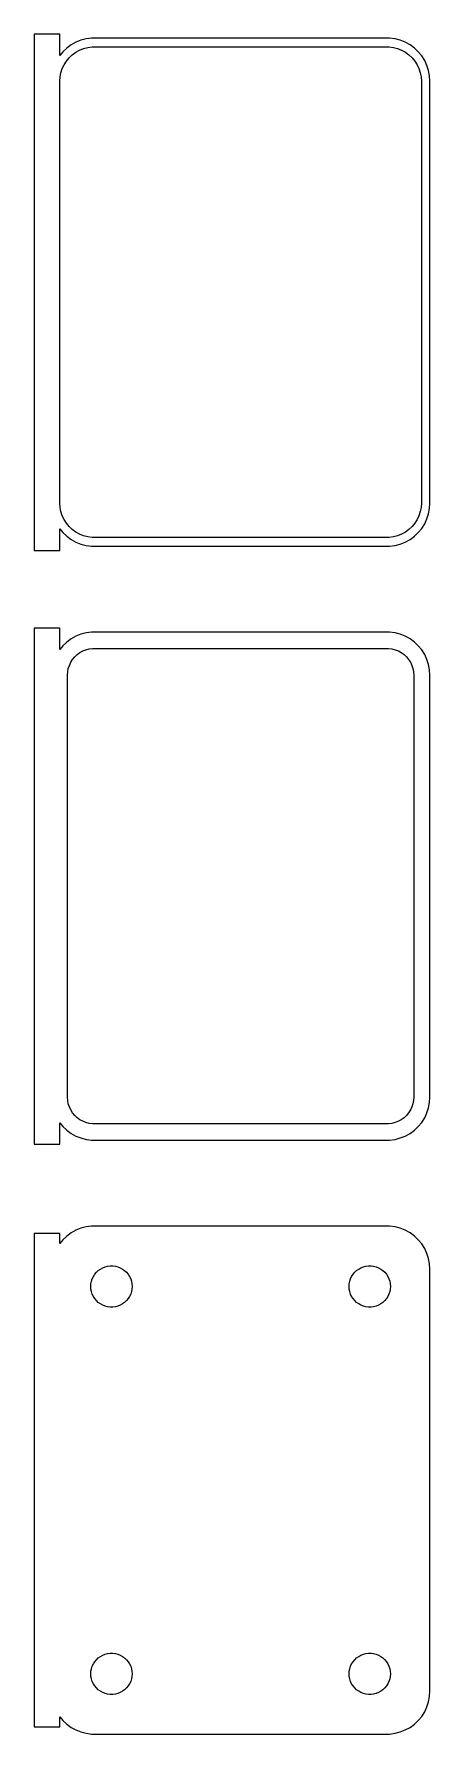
# Model space of a CAD drawing. Header units: metres. Extents: x -24 to 22, y 178 to 375.
import ezdxf

# ---------------------------------------------------------------- set-up
doc = ezdxf.new("R2010")
doc.units = ezdxf.units.M

msp = doc.modelspace()

# ---------------------------------------------------------------- linework, layer by layer
for p, q in [((-21, 374.99), (-24, 374.99)), ((-24, 374.99), (-24, 315.01)), ((-21, 372.493), (-21, 374.99)), ((-20.1871, 373.353), (-20.6448, 372.923)), ((-19.6791, 373.722), (-20.1871, 373.353)), ((-19.1289, 374.024), (-19.6791, 373.722)), ((-18.5451, 374.255), (-19.1289, 374.024)), ((-18.7031, 373.119), (-18.2361, 373.304)), ((-17.9369, 374.411), (-18.5451, 374.255)), ((-18.2361, 373.304), (-17.7495, 373.429)), ((-17.3139, 374.49), (-17.9369, 374.411)), ((-17.7495, 373.429), (-17.2512, 373.492)), ((17.3139, 374.49), (-17.3139, 374.49)), ((-17.2512, 373.492), (17.2512, 373.492)), ((17.2512, 373.492), (17.7495, 373.429)), ((17.9369, 374.411), (17.3139, 374.49)), ((17.7495, 373.429), (18.2361, 373.304)), ((18.5451, 374.255), (17.9369, 374.411)), ((18.2361, 373.304), (18.7031, 373.119)), ((19.1289, 374.024), (18.5451, 374.255)), ((19.6791, 373.722), (19.1289, 374.024)), ((20.1871, 373.353), (19.6791, 373.722)), ((20.6448, 372.923), (20.1871, 373.353)), ((-20.6448, 372.923), (-21, 372.493)), ((-20.7191, 370.972), (-20.5052, 371.427)), ((-20.5052, 371.427), (-20.2361, 371.851)), ((-20.2361, 371.851), (-19.9159, 372.238)), ((-19.9159, 372.238), (-19.5497, 372.582)), ((-19.5497, 372.582), (-19.1433, 372.877)), ((-19.1433, 372.877), (-18.7031, 373.119)), ((18.7031, 373.119), (19.1433, 372.877)), ((19.1433, 372.877), (19.5497, 372.582)), ((19.5497, 372.582), (19.9159, 372.238)), ((19.9159, 372.238), (20.2361, 371.851)), ((20.2361, 371.851), (20.5052, 371.427)), ((20.5052, 371.427), (20.7191, 370.972)), ((21.0451, 372.439), (20.6448, 372.923)), ((21.3815, 371.909), (21.0451, 372.439)), ((21.6489, 371.341), (21.3815, 371.909)), ((21.8429, 370.743), (21.6489, 371.341)), ((-21, 369.5), (-20.9684, 370.001)), ((-21, 320.5), (-21, 369.5)), ((-20.9684, 370.001), (-20.8743, 370.495)), ((-20.8743, 370.495), (-20.7191, 370.972)), ((20.7191, 370.972), (20.8743, 370.495)), ((20.8743, 370.495), (20.9684, 370.001)), ((20.9684, 370.001), (21, 369.5)), ((21, 369.5), (21, 320.5)), ((21.9606, 370.127), (21.8429, 370.743)), ((22, 369.5), (21.9606, 370.127)), ((22, 320.5), (22, 369.5)), ((-20.9684, 319.999), (-21, 320.5)), ((-20.8743, 319.505), (-20.9684, 319.999)), ((20.9684, 319.999), (20.8743, 319.505)), ((21, 320.5), (20.9684, 319.999)), ((21.9606, 319.873), (22, 320.5)), ((-20.7191, 319.028), (-20.8743, 319.505)), ((-20.5052, 318.573), (-20.7191, 319.028)), ((-20.2361, 318.149), (-20.5052, 318.573)), ((-19.9159, 317.762), (-20.2361, 318.149)), ((20.2361, 318.149), (19.9159, 317.762)), ((20.5052, 318.573), (20.2361, 318.149)), ((20.7191, 319.028), (20.5052, 318.573)), ((20.8743, 319.505), (20.7191, 319.028)), ((21.0451, 317.561), (21.3815, 318.091)), ((21.3815, 318.091), (21.6489, 318.659)), ((21.6489, 318.659), (21.8429, 319.257)), ((21.8429, 319.257), (21.9606, 319.873)), ((-21, 317.507), (-20.6448, 317.077)), ((-21, 315.01), (-21, 317.507)), ((-20.6448, 317.077), (-20.1871, 316.647)), ((-20.1871, 316.647), (-19.6791, 316.278)), ((-19.5497, 317.418), (-19.9159, 317.762)), ((-19.6791, 316.278), (-19.1289, 315.976)), ((-19.1433, 317.123), (-19.5497, 317.418)), ((-18.7031, 316.881), (-19.1433, 317.123)), ((-19.1289, 315.976), (-18.5451, 315.745)), ((-18.2361, 316.696), (-18.7031, 316.881)), ((-17.7495, 316.571), (-18.2361, 316.696)), ((-17.2512, 316.508), (-17.7495, 316.571)), ((17.2512, 316.508), (-17.2512, 316.508)), ((17.7495, 316.571), (17.2512, 316.508)), ((18.2361, 316.696), (17.7495, 316.571)), ((18.7031, 316.881), (18.2361, 316.696)), ((18.5451, 315.745), (19.1289, 315.976)), ((19.1433, 317.123), (18.7031, 316.881)), ((19.1289, 315.976), (19.6791, 316.278)), ((19.5497, 317.418), (19.1433, 317.123)), ((19.9159, 317.762), (19.5497, 317.418)), ((19.6791, 316.278), (20.1871, 316.647)), ((20.1871, 316.647), (20.6448, 317.077)), ((20.6448, 317.077), (21.0451, 317.561)), ((-24, 315.01), (-21, 315.01)), ((-18.5451, 315.745), (-17.9369, 315.589)), ((-17.9369, 315.589), (-17.3139, 315.51)), ((-17.3139, 315.51), (17.3139, 315.51)), ((17.3139, 315.51), (17.9369, 315.589)), ((17.9369, 315.589), (18.5451, 315.745)), ((-21, 305.979), (-24, 305.979)), ((-24, 305.979), (-24, 246.021)), ((-21, 303.493), (-21, 305.979)), ((-20.1871, 304.353), (-20.6448, 303.923)), ((-19.6791, 304.722), (-20.1871, 304.353)), ((-19.1289, 305.024), (-19.6791, 304.722)), ((-18.5451, 305.255), (-19.1289, 305.024)), ((-17.9369, 305.411), (-18.5451, 305.255)), ((-17.3139, 305.49), (-17.9369, 305.411)), ((17.3139, 305.49), (-17.3139, 305.49)), ((17.9369, 305.411), (17.3139, 305.49)), ((18.5451, 305.255), (17.9369, 305.411)), ((19.1289, 305.024), (18.5451, 305.255)), ((19.6791, 304.722), (19.1289, 305.024)), ((20.1871, 304.353), (19.6791, 304.722)), ((20.6448, 303.923), (20.1871, 304.353)), ((-20.6448, 303.923), (-21, 303.493)), ((-19.7279, 302), (-19.5184, 302.33)), ((-19.5184, 302.33), (-19.2692, 302.631)), ((-19.2692, 302.631), (-18.9842, 302.899)), ((-18.9842, 302.899), (-18.668, 303.128)), ((-18.668, 303.128), (-18.3254, 303.317)), ((-18.3254, 303.317), (-17.9619, 303.461)), ((-17.9619, 303.461), (-17.5833, 303.558)), ((-17.5833, 303.558), (-17.1954, 303.607)), ((-17.1954, 303.607), (17.1954, 303.607)), ((17.1954, 303.607), (17.5833, 303.558)), ((17.5833, 303.558), (17.9619, 303.461)), ((17.9619, 303.461), (18.3254, 303.317)), ((18.3254, 303.317), (18.668, 303.128)), ((18.668, 303.128), (18.9842, 302.899)), ((18.9842, 302.899), (19.2692, 302.631)), ((19.2692, 302.631), (19.5184, 302.33)), ((19.5184, 302.33), (19.7279, 302)), ((21.0451, 303.439), (20.6448, 303.923)), ((21.3815, 302.909), (21.0451, 303.439)), ((21.6489, 302.341), (21.3815, 302.909)), ((21.8429, 301.743), (21.6489, 302.341)), ((-20.1129, 300.5), (-20.0884, 300.89)), ((-20.1129, 251.5), (-20.1129, 300.5)), ((-20.0884, 300.89), (-20.0151, 301.274)), ((-20.0151, 301.274), (-19.8943, 301.646)), ((-19.8943, 301.646), (-19.7279, 302)), ((19.7279, 302), (19.8943, 301.646)), ((19.8943, 301.646), (20.0151, 301.274)), ((20.0151, 301.274), (20.0884, 300.89)), ((20.0884, 300.89), (20.1129, 300.5)), ((20.1129, 300.5), (20.1129, 251.5)), ((21.9606, 301.127), (21.8429, 301.743)), ((22, 300.5), (21.9606, 301.127)), ((22, 251.5), (22, 300.5)), ((-20.0884, 251.11), (-20.1129, 251.5)), ((-20.0151, 250.726), (-20.0884, 251.11)), ((20.0884, 251.11), (20.0151, 250.726)), ((20.1129, 251.5), (20.0884, 251.11)), ((21.8429, 250.257), (21.9606, 250.873)), ((21.9606, 250.873), (22, 251.5)), ((-19.8943, 250.354), (-20.0151, 250.726)), ((-19.7279, 250), (-19.8943, 250.354)), ((-19.5184, 249.67), (-19.7279, 250)), ((-19.2692, 249.369), (-19.5184, 249.67)), ((-18.9842, 249.101), (-19.2692, 249.369)), ((-18.668, 248.872), (-18.9842, 249.101)), ((-18.3254, 248.683), (-18.668, 248.872)), ((18.668, 248.872), (18.3254, 248.683)), ((18.9842, 249.101), (18.668, 248.872)), ((19.2692, 249.369), (18.9842, 249.101)), ((19.5184, 249.67), (19.2692, 249.369)), ((19.7279, 250), (19.5184, 249.67)), ((19.8943, 250.354), (19.7279, 250)), ((20.0151, 250.726), (19.8943, 250.354)), ((21.0451, 248.561), (21.3815, 249.091)), ((21.3815, 249.091), (21.6489, 249.659)), ((21.6489, 249.659), (21.8429, 250.257)), ((-21, 248.507), (-20.6448, 248.077)), ((-21, 246.021), (-21, 248.507)), ((-20.6448, 248.077), (-20.1871, 247.647)), ((-20.1871, 247.647), (-19.6791, 247.278)), ((-19.6791, 247.278), (-19.1289, 246.976)), ((-19.1289, 246.976), (-18.5451, 246.745)), ((-17.9619, 248.539), (-18.3254, 248.683)), ((-17.5833, 248.442), (-17.9619, 248.539)), ((-17.1954, 248.393), (-17.5833, 248.442)), ((17.1954, 248.393), (-17.1954, 248.393)), ((17.5833, 248.442), (17.1954, 248.393)), ((17.9619, 248.539), (17.5833, 248.442)), ((18.3254, 248.683), (17.9619, 248.539)), ((18.5451, 246.745), (19.1289, 246.976)), ((19.1289, 246.976), (19.6791, 247.278)), ((19.6791, 247.278), (20.1871, 247.647)), ((20.1871, 247.647), (20.6448, 248.077)), ((20.6448, 248.077), (21.0451, 248.561)), ((-24, 246.021), (-21, 246.021)), ((-18.5451, 246.745), (-17.9369, 246.589)), ((-17.9369, 246.589), (-17.3139, 246.51)), ((-17.3139, 246.51), (17.3139, 246.51)), ((17.3139, 246.51), (17.9369, 246.589)), ((17.9369, 246.589), (18.5451, 246.745)), ((-21, 235.653), (-24, 235.653)), ((-24, 235.653), (-24, 178.347)), ((-21, 234.493), (-21, 235.653)), ((-20.1871, 235.353), (-20.6448, 234.923)), ((-19.6791, 235.722), (-20.1871, 235.353)), ((-19.1289, 236.024), (-19.6791, 235.722)), ((-18.5451, 236.255), (-19.1289, 236.024)), ((-17.9369, 236.411), (-18.5451, 236.255)), ((-17.3139, 236.49), (-17.9369, 236.411)), ((17.3139, 236.49), (-17.3139, 236.49)), ((17.9369, 236.411), (17.3139, 236.49)), ((18.5451, 236.255), (17.9369, 236.411)), ((19.1289, 236.024), (18.5451, 236.255)), ((19.6791, 235.722), (19.1289, 236.024)), ((20.1871, 235.353), (19.6791, 235.722)), ((20.6448, 234.923), (20.1871, 235.353)), ((-20.6448, 234.923), (-21, 234.493)), ((21.0451, 234.439), (20.6448, 234.923)), ((21.3815, 233.909), (21.0451, 234.439)), ((21.6489, 233.341), (21.3815, 233.909)), ((21.8429, 232.743), (21.6489, 233.341)), ((-16.9416, 230.911), (-16.7495, 231.143)), ((-16.7495, 231.143), (-16.5298, 231.349)), ((-16.5298, 231.349), (-16.286, 231.526)), ((-16.286, 231.526), (-16.0219, 231.672)), ((-16.0219, 231.672), (-15.7416, 231.783)), ((-15.7416, 231.783), (-15.4497, 231.857)), ((-15.4497, 231.857), (-15.1507, 231.895)), ((-15.1507, 231.895), (-14.8493, 231.895)), ((-14.8493, 231.895), (-14.5503, 231.857)), ((-14.5503, 231.857), (-14.2583, 231.783)), ((-14.2583, 231.783), (-13.9781, 231.672)), ((-13.9781, 231.672), (-13.714, 231.526)), ((-13.714, 231.526), (-13.4702, 231.349)), ((-13.4702, 231.349), (-13.2505, 231.143)), ((-13.2505, 231.143), (-13.0583, 230.911)), ((13.0583, 230.911), (13.2505, 231.143)), ((13.2505, 231.143), (13.4702, 231.349)), ((13.4702, 231.349), (13.714, 231.526)), ((13.714, 231.526), (13.9781, 231.672)), ((13.9781, 231.672), (14.2583, 231.783)), ((14.2583, 231.783), (14.5503, 231.857)), ((14.5503, 231.857), (14.8493, 231.895)), ((14.8493, 231.895), (15.1507, 231.895)), ((15.1507, 231.895), (15.4497, 231.857)), ((15.4497, 231.857), (15.7416, 231.783)), ((15.7416, 231.783), (16.0219, 231.672)), ((16.0219, 231.672), (16.286, 231.526)), ((16.286, 231.526), (16.5298, 231.349)), ((16.5298, 231.349), (16.7495, 231.143)), ((16.7495, 231.143), (16.9416, 230.911)), ((21.9606, 232.127), (21.8429, 232.743)), ((22, 231.5), (21.9606, 232.127)), ((22, 182.5), (22, 231.5)), ((-17.4, 229.5), (-17.3811, 229.801)), ((-17.3811, 229.199), (-17.4, 229.5)), ((-17.3811, 229.801), (-17.3246, 230.097)), ((-17.3246, 228.903), (-17.3811, 229.199)), ((-17.3246, 230.097), (-17.2315, 230.383)), ((-17.2315, 230.383), (-17.1031, 230.656)), ((-17.1031, 230.656), (-16.9416, 230.911)), ((-13.0583, 230.911), (-12.8969, 230.656)), ((-12.8969, 230.656), (-12.7685, 230.383)), ((-12.7685, 230.383), (-12.6754, 230.097)), ((-12.6754, 230.097), (-12.6189, 229.801)), ((-12.6189, 229.199), (-12.6754, 228.903)), ((-12.6189, 229.801), (-12.6, 229.5)), ((-12.6, 229.5), (-12.6189, 229.199)), ((12.6, 229.5), (12.6189, 229.801)), ((12.6189, 229.199), (12.6, 229.5)), ((12.6189, 229.801), (12.6754, 230.097)), ((12.6754, 228.903), (12.6189, 229.199)), ((12.6754, 230.097), (12.7685, 230.383)), ((12.7685, 230.383), (12.8969, 230.656)), ((12.8969, 230.656), (13.0583, 230.911)), ((16.9416, 230.911), (17.1031, 230.656)), ((17.1031, 230.656), (17.2315, 230.383)), ((17.2315, 230.383), (17.3246, 230.097)), ((17.3246, 230.097), (17.3811, 229.801)), ((17.3811, 229.199), (17.3246, 228.903)), ((17.3811, 229.801), (17.4, 229.5)), ((17.4, 229.5), (17.3811, 229.199)), ((-17.2315, 228.617), (-17.3246, 228.903)), ((-17.1031, 228.344), (-17.2315, 228.617)), ((-16.9416, 228.089), (-17.1031, 228.344)), ((-16.7495, 227.857), (-16.9416, 228.089)), ((-16.5298, 227.651), (-16.7495, 227.857)), ((-16.286, 227.474), (-16.5298, 227.651)), ((-16.0219, 227.328), (-16.286, 227.474)), ((-15.7416, 227.217), (-16.0219, 227.328)), ((-15.4497, 227.143), (-15.7416, 227.217)), ((-15.1507, 227.105), (-15.4497, 227.143)), ((-14.8493, 227.105), (-15.1507, 227.105)), ((-14.5503, 227.143), (-14.8493, 227.105)), ((-14.2583, 227.217), (-14.5503, 227.143)), ((-13.9781, 227.328), (-14.2583, 227.217)), ((-13.714, 227.474), (-13.9781, 227.328)), ((-13.4702, 227.651), (-13.714, 227.474)), ((-13.2505, 227.857), (-13.4702, 227.651)), ((-13.0583, 228.089), (-13.2505, 227.857)), ((-12.8969, 228.344), (-13.0583, 228.089)), ((-12.7685, 228.617), (-12.8969, 228.344)), ((-12.6754, 228.903), (-12.7685, 228.617)), ((12.7685, 228.617), (12.6754, 228.903)), ((12.8969, 228.344), (12.7685, 228.617)), ((13.0583, 228.089), (12.8969, 228.344)), ((13.2505, 227.857), (13.0583, 228.089)), ((13.4702, 227.651), (13.2505, 227.857)), ((13.714, 227.474), (13.4702, 227.651)), ((13.9781, 227.328), (13.714, 227.474)), ((14.2583, 227.217), (13.9781, 227.328)), ((14.5503, 227.143), (14.2583, 227.217)), ((14.8493, 227.105), (14.5503, 227.143)), ((15.1507, 227.105), (14.8493, 227.105)), ((15.4497, 227.143), (15.1507, 227.105)), ((15.7416, 227.217), (15.4497, 227.143)), ((16.0219, 227.328), (15.7416, 227.217)), ((16.286, 227.474), (16.0219, 227.328)), ((16.5298, 227.651), (16.286, 227.474)), ((16.7495, 227.857), (16.5298, 227.651)), ((16.9416, 228.089), (16.7495, 227.857)), ((17.1031, 228.344), (16.9416, 228.089)), ((17.2315, 228.617), (17.1031, 228.344)), ((17.3246, 228.903), (17.2315, 228.617)), ((-17.2315, 185.383), (-17.1031, 185.656)), ((-17.1031, 185.656), (-16.9416, 185.911)), ((-16.9416, 185.911), (-16.7495, 186.143)), ((-16.7495, 186.143), (-16.5298, 186.349)), ((-16.5298, 186.349), (-16.286, 186.526)), ((-16.286, 186.526), (-16.0219, 186.672)), ((-16.0219, 186.672), (-15.7416, 186.783)), ((-15.7416, 186.783), (-15.4497, 186.857)), ((-15.4497, 186.857), (-15.1507, 186.895)), ((-15.1507, 186.895), (-14.8493, 186.895)), ((-14.8493, 186.895), (-14.5503, 186.857)), ((-14.5503, 186.857), (-14.2583, 186.783)), ((-14.2583, 186.783), (-13.9781, 186.672)), ((-13.9781, 186.672), (-13.714, 186.526)), ((-13.714, 186.526), (-13.4702, 186.349)), ((-13.4702, 186.349), (-13.2505, 186.143)), ((-13.2505, 186.143), (-13.0583, 185.911)), ((-13.0583, 185.911), (-12.8969, 185.656)), ((-12.8969, 185.656), (-12.7685, 185.383)), ((12.7685, 185.383), (12.8969, 185.656)), ((12.8969, 185.656), (13.0583, 185.911)), ((13.0583, 185.911), (13.2505, 186.143)), ((13.2505, 186.143), (13.4702, 186.349)), ((13.4702, 186.349), (13.714, 186.526)), ((13.714, 186.526), (13.9781, 186.672)), ((13.9781, 186.672), (14.2583, 186.783)), ((14.2583, 186.783), (14.5503, 186.857)), ((14.5503, 186.857), (14.8493, 186.895)), ((14.8493, 186.895), (15.1507, 186.895)), ((15.1507, 186.895), (15.4497, 186.857)), ((15.4497, 186.857), (15.7416, 186.783)), ((15.7416, 186.783), (16.0219, 186.672)), ((16.0219, 186.672), (16.286, 186.526)), ((16.286, 186.526), (16.5298, 186.349)), ((16.5298, 186.349), (16.7495, 186.143)), ((16.7495, 186.143), (16.9416, 185.911)), ((16.9416, 185.911), (17.1031, 185.656)), ((17.1031, 185.656), (17.2315, 185.383)), ((-17.4, 184.5), (-17.3811, 184.801)), ((-17.3811, 184.199), (-17.4, 184.5)), ((-17.3811, 184.801), (-17.3246, 185.097)), ((-17.3246, 183.903), (-17.3811, 184.199)), ((-17.3246, 185.097), (-17.2315, 185.383)), ((-17.2315, 183.617), (-17.3246, 183.903)), ((-12.7685, 185.383), (-12.6754, 185.097)), ((-12.6754, 183.903), (-12.7685, 183.617)), ((-12.6754, 185.097), (-12.6189, 184.801)), ((-12.6189, 184.199), (-12.6754, 183.903)), ((-12.6189, 184.801), (-12.6, 184.5)), ((-12.6, 184.5), (-12.6189, 184.199)), ((12.6, 184.5), (12.6189, 184.801)), ((12.6189, 184.199), (12.6, 184.5)), ((12.6189, 184.801), (12.6754, 185.097)), ((12.6754, 183.903), (12.6189, 184.199)), ((12.6754, 185.097), (12.7685, 185.383)), ((12.7685, 183.617), (12.6754, 183.903)), ((17.2315, 185.383), (17.3246, 185.097)), ((17.3246, 183.903), (17.2315, 183.617)), ((17.3246, 185.097), (17.3811, 184.801)), ((17.3811, 184.199), (17.3246, 183.903)), ((17.3811, 184.801), (17.4, 184.5)), ((17.4, 184.5), (17.3811, 184.199)), ((-17.1031, 183.344), (-17.2315, 183.617)), ((-16.9416, 183.089), (-17.1031, 183.344)), ((-16.7495, 182.857), (-16.9416, 183.089)), ((-16.5298, 182.651), (-16.7495, 182.857)), ((-16.286, 182.474), (-16.5298, 182.651)), ((-16.0219, 182.328), (-16.286, 182.474)), ((-15.7416, 182.217), (-16.0219, 182.328)), ((-15.4497, 182.143), (-15.7416, 182.217)), ((-15.1507, 182.105), (-15.4497, 182.143)), ((-14.8493, 182.105), (-15.1507, 182.105)), ((-14.5503, 182.143), (-14.8493, 182.105)), ((-14.2583, 182.217), (-14.5503, 182.143)), ((-13.9781, 182.328), (-14.2583, 182.217)), ((-13.714, 182.474), (-13.9781, 182.328)), ((-13.4702, 182.651), (-13.714, 182.474)), ((-13.2505, 182.857), (-13.4702, 182.651)), ((-13.0583, 183.089), (-13.2505, 182.857)), ((-12.8969, 183.344), (-13.0583, 183.089)), ((-12.7685, 183.617), (-12.8969, 183.344)), ((12.8969, 183.344), (12.7685, 183.617)), ((13.0583, 183.089), (12.8969, 183.344)), ((13.2505, 182.857), (13.0583, 183.089)), ((13.4702, 182.651), (13.2505, 182.857)), ((13.714, 182.474), (13.4702, 182.651)), ((13.9781, 182.328), (13.714, 182.474)), ((14.2583, 182.217), (13.9781, 182.328)), ((14.5503, 182.143), (14.2583, 182.217)), ((14.8493, 182.105), (14.5503, 182.143)), ((15.1507, 182.105), (14.8493, 182.105)), ((15.4497, 182.143), (15.1507, 182.105)), ((15.7416, 182.217), (15.4497, 182.143)), ((16.0219, 182.328), (15.7416, 182.217)), ((16.286, 182.474), (16.0219, 182.328)), ((16.5298, 182.651), (16.286, 182.474)), ((16.7495, 182.857), (16.5298, 182.651)), ((16.9416, 183.089), (16.7495, 182.857)), ((17.1031, 183.344), (16.9416, 183.089)), ((17.2315, 183.617), (17.1031, 183.344)), ((21.8429, 181.257), (21.9606, 181.873)), ((21.9606, 181.873), (22, 182.5)), ((21.0451, 179.561), (21.3815, 180.091)), ((21.3815, 180.091), (21.6489, 180.659)), ((21.6489, 180.659), (21.8429, 181.257)), ((-24, 178.347), (-21, 178.347)), ((-21, 178.347), (-21, 179.507)), ((-21, 179.507), (-20.6448, 179.077)), ((-20.6448, 179.077), (-20.1871, 178.647)), ((-20.1871, 178.647), (-19.6791, 178.278)), ((-19.6791, 178.278), (-19.1289, 177.976)), ((-19.1289, 177.976), (-18.5451, 177.745)), ((-18.5451, 177.745), (-17.9369, 177.589)), ((17.9369, 177.589), (18.5451, 177.745)), ((18.5451, 177.745), (19.1289, 177.976)), ((19.1289, 177.976), (19.6791, 178.278)), ((19.6791, 178.278), (20.1871, 178.647)), ((20.1871, 178.647), (20.6448, 179.077)), ((20.6448, 179.077), (21.0451, 179.561)), ((-17.9369, 177.589), (-17.3139, 177.51)), ((-17.3139, 177.51), (17.3139, 177.51)), ((17.3139, 177.51), (17.9369, 177.589))]:
    msp.add_line(p, q)

doc.saveas('drawing.dxf')
